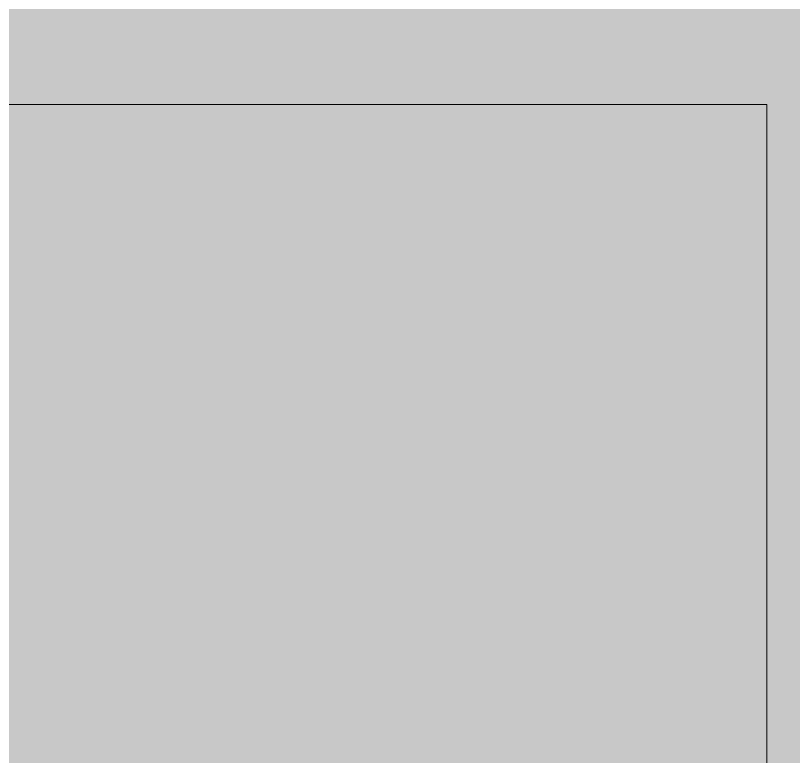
# Model space of a CAD drawing. Header units: inches. Extents: x -10205 to 13964, y -460 to 30702.
# Drawn here: x -2099.392 to -2098.545, y 12087.129 to 12087.936 of the extents above; entities that cross this region are included whole.
import ezdxf

# ---------------------------------------------------------------- set-up
doc = ezdxf.new("R2010")
doc.units = ezdxf.units.IN
doc.header["$MEASUREMENT"] = 0
doc.layers.add('A-WALL', color=113, linetype='Continuous', lineweight=9)
doc.layers.add('A-WALL-7', color=113, linetype='Continuous', lineweight=5)

msp = doc.modelspace()

# ---------------------------------------------------------------- hatches: boundary and pattern name
at = {"layer": 'A-WALL-7'}
h = msp.add_hatch(color=256, dxfattribs=at)
h.paths.add_polyline_path([(-2634.03595, 12087.8394), (-2612.86124, 12087.8394), (-2612.86124, 12088.5894), (-2676.51124, 12088.5894), (-2676.51124, 12087.8394), (-2637.92374, 12087.8394)], flags=0)
h.paths.add_polyline_path([(-2100.32374, 12087.8394), (-2097.82374, 12087.8394), (-2097.82374, 12088.5894), (-2138.91124, 12088.5894), (-2138.91124, 12087.8394), (-2102.72374, 12087.8394)], flags=0)
h.paths.add_polyline_path([(-2214.96124, 12087.8394), (-2214.96124, 12088.5894), (-2281.51124, 12088.5894), (-2281.51124, 12087.8394), (-2274.91556, 12087.8394)], flags=0)
h.paths.add_polyline_path([(-2563.49874, 12087.8394), (-2563.41653, 12087.88219), (-2563.37374, 12087.8394), (-2551.99874, 12087.92398), (-2551.99874, 12087.9644), (-2455.04874, 12087.9644), (-2455.04874, 12087.8394), (-2443.67374, 12087.8394), (-2442.92374, 12088.5894), (-2572.86124, 12088.5894), (-2572.86124, 12087.8394)], flags=0)
h.paths.add_polyline_path([(-3094.11124, 12087.8394), (-3021.73624, 12087.8394), (-3021.73624, 12088.5894), (-3094.11124, 12088.5894)], flags=0)
h.paths.add_polyline_path([(-3134.74874, 12087.8394), (-3132.13624, 12087.8394), (-3132.13624, 12088.5894), (-3142.11124, 12088.5894), (-3142.11124, 12087.8394), (-3135.37374, 12087.8394)], flags=0)
h.paths.add_polyline_path([(-2442.92374, 12087.8394), (-2407.33624, 12087.8394), (-2407.33624, 12088.5894), (-2442.92374, 12088.5894), (-2442.92374, 12087.9644)], flags=0)
h.paths.add_polyline_path([(-3258.9506, 12087.8394), (-3252.13624, 12087.8394), (-3252.13624, 12088.5894), (-3367.71124, 12088.5894), (-3367.71124, 12087.8394), (-3307.35196, 12087.8394)], flags=0)
h.paths.add_polyline_path([(-3799.52228, 12087.8394), (-3751.14874, 12087.8394), (-3751.14874, 12088.5894), (-3829.97374, 12088.5894), (-3829.97374, 12087.8394), (-3801.98621, 12087.8394)], flags=0)
h.paths.add_polyline_path([(-3214.11124, 12087.8394), (-3180.13624, 12087.8394), (-3180.13624, 12088.5894), (-3214.11124, 12088.5894)], flags=0)
h.paths.add_polyline_path([(-2968.24874, 12087.8394), (-2906.53624, 12087.8394), (-2906.53624, 12088.5894), (-2983.71124, 12088.5894), (-2983.71124, 12087.8394), (-2971.74874, 12087.8394)], flags=0)
h.paths.add_polyline_path([(-2369.31124, 12087.8394), (-2319.53624, 12087.8394), (-2319.53624, 12088.5894), (-2369.31124, 12088.5894)], flags=0)
h.paths.add_polyline_path([(-3417.3078, 12087.8394), (-3405.73624, 12087.8394), (-3405.73624, 12088.5894), (-3444.51124, 12088.5894), (-3444.51124, 12087.8394), (-3422.12374, 12087.8394)], flags=0)
h.paths.add_polyline_path([(-2794.18476, 12087.8394), (-2791.33624, 12087.8394), (-2791.33624, 12088.5894), (-2868.51124, 12088.5894), (-2868.51124, 12087.8394), (-2816.87374, 12087.8394)], flags=0)
h.paths.add_polyline_path([(-2753.31124, 12087.8394), (-2714.53624, 12087.8394), (-2714.53624, 12088.5894), (-2753.31124, 12088.5894)], flags=0)
h.paths.add_polyline_path([(-3521.16164, 12087.8394), (-3482.53624, 12087.8394), (-3482.53624, 12088.5894), (-3674.91124, 12088.5894), (-3674.91124, 12087.8394), (-3573.08856, 12087.8394)], flags=0)
h.paths.add_polyline_path([(-3712.93624, 12087.8394), (-3712.93624, 12088.5894), (-3713.12374, 12088.5894), (-3713.12374, 12087.8394)], flags=0)
h = msp.add_hatch(color=256, dxfattribs=at)
h.paths.add_polyline_path([(-2632.47374, 12087.0894), (-2612.86124, 12087.0894), (-2612.86124, 12087.8394), (-2676.51124, 12087.8394), (-2676.51124, 12087.0894), (-2633.09874, 12087.0894)], flags=0)
h.paths.add_polyline_path([(-2100.32374, 12087.0894), (-2098.57374, 12087.0894), (-2098.57374, 12087.8394), (-2138.91124, 12087.8394), (-2138.91124, 12087.0894), (-2102.72374, 12087.0894)], flags=0)
h.paths.add_polyline_path([(-2274.91556, 12087.0894), (-2214.96124, 12087.0894), (-2214.96124, 12087.8394), (-2281.51124, 12087.8394), (-2281.51124, 12087.0894)], flags=0)
h.paths.add_polyline_path([(-2369.31124, 12087.0894), (-2319.53624, 12087.0894), (-2319.53624, 12087.8394), (-2369.31124, 12087.8394), (-2369.31124, 12087.5894)], flags=0)
h.paths.add_polyline_path([(-3423.37374, 12087.0894), (-3405.73624, 12087.0894), (-3405.73624, 12087.8394), (-3444.51124, 12087.8394), (-3444.51124, 12087.0894), (-3423.38618, 12087.0894)], flags=0)
h.paths.add_polyline_path([(-3135.37374, 12087.0894), (-3132.13624, 12087.0894), (-3132.13624, 12087.8394), (-3142.11124, 12087.8394), (-3142.11124, 12087.0894), (-3135.38618, 12087.0894)], flags=0)
h.paths.add_polyline_path([(-3209.60012, 12087.0894), (-3180.13624, 12087.0894), (-3180.13624, 12087.8394), (-3214.11124, 12087.8394), (-3214.11124, 12087.0894)], flags=0)
h.paths.add_polyline_path([(-2444.42374, 12087.0894), (-2443.67374, 12087.8394), (-2455.04874, 12087.8394), (-2455.04874, 12087.0894), (-2447.04874, 12087.0894)], flags=0)
h.paths.add_polyline_path([(-2442.92374, 12087.0894), (-2407.33624, 12087.0894), (-2407.33624, 12087.8394), (-2442.92374, 12087.8394), (-2442.92374, 12087.5894)], flags=0)
h.paths.add_polyline_path([(-2556.14984, 12087.0894), (-2551.99874, 12087.0894), (-2551.99874, 12087.8394), (-2563.37374, 12087.8394), (-2562.62374, 12087.0894), (-2559.99874, 12087.0894)], flags=0)
h.paths.add_polyline_path([(-3094.11124, 12087.0894), (-3021.73624, 12087.0894), (-3021.73624, 12087.8394), (-3094.11124, 12087.8394), (-3094.11124, 12087.5894)], flags=0)
h.paths.add_polyline_path([(-2983.71124, 12087.0894), (-2906.53624, 12087.0894), (-2906.53624, 12087.8394), (-2983.71124, 12087.8394), (-2983.71124, 12087.5894)], flags=0)
h.paths.add_polyline_path([(-2572.86124, 12087.0894), (-2563.49874, 12087.13182), (-2563.49874, 12087.8394), (-2572.86124, 12087.8394), (-2572.86124, 12087.5894)], flags=0)
h.paths.add_polyline_path([(-2868.51124, 12087.0894), (-2791.33624, 12087.0894), (-2791.33624, 12087.8394), (-2868.51124, 12087.8394), (-2868.51124, 12087.5894)], flags=0)
h.paths.add_polyline_path([(-3252.13624, 12087.0894), (-3252.13624, 12087.8394), (-3367.71124, 12087.8394), (-3367.71124, 12087.0894), (-3260.47311, 12087.0894)], flags=0)
h.paths.add_polyline_path([(-2714.53624, 12087.0894), (-2714.53624, 12087.8394), (-2753.31124, 12087.8394), (-2753.31124, 12087.0894)], flags=0)
h.paths.add_polyline_path([(-3829.22374, 12087.0894), (-3751.14874, 12087.0894), (-3751.14874, 12087.8394), (-3829.22374, 12087.8394)], flags=0)
h.paths.add_polyline_path([(-3573.08856, 12087.0894), (-3482.53624, 12087.0894), (-3482.53624, 12087.8394), (-3674.91124, 12087.8394), (-3674.91124, 12087.0894), (-3625.01548, 12087.0894)], flags=0)
h.paths.add_polyline_path([(-3712.93624, 12087.0894), (-3712.93624, 12087.8394), (-3713.12374, 12087.8394), (-3713.12374, 12087.0894)], flags=0)
h = msp.add_hatch(color=256, dxfattribs=at)
h.paths.add_polyline_path([(-2097.82374, 11278.0394), (-2097.82374, 11318.5644), (-2098.57374, 11318.5644), (-2098.57374, 11278.0394), (-2098.01124, 11278.0394)], flags=0)
h.paths.add_polyline_path([(-2098.57374, 11356.5894), (-2097.82374, 11356.5894), (-2097.82374, 11356.9644), (-2098.57374, 11356.9644)], flags=0)
h.paths.add_polyline_path([(-2097.82374, 11394.9894), (-2097.82374, 11625.7644), (-2098.57374, 11625.7644), (-2098.57374, 11394.9894)], flags=0)
h.paths.add_polyline_path([(-2097.82374, 11663.7894), (-2097.82374, 11702.1894), (-2098.57374, 11702.1894), (-2098.57374, 11663.7894), (-2098.32374, 11663.7894)], flags=0)
h.paths.add_polyline_path([(-2097.82374, 11740.2144), (-2097.82374, 11970.9894), (-2098.57374, 11970.9894), (-2098.57374, 11740.2144)], flags=0)
h.paths.add_polyline_path([(-2097.82374, 12009.0144), (-2097.82374, 12009.3894), (-2098.57374, 12009.3894), (-2098.57374, 12009.0144), (-2098.32374, 12009.0144)], flags=0)
h.paths.add_polyline_path([(-2097.82374, 12047.4144), (-2097.82374, 12087.8394), (-2098.57374, 12087.8394), (-2098.57374, 12047.4144), (-2098.32374, 12047.4144)], flags=0)

# ---------------------------------------------------------------- linework, layer by layer
at = {"layer": 'A-WALL'}
for p, q in [((-2098.57374, 12087.8394), (-2138.91124, 12087.8394)), ((-2098.57374, 12047.4144), (-2098.57374, 12087.8394))]:
    msp.add_line(p, q, dxfattribs=at)

doc.saveas('drawing.dxf')
